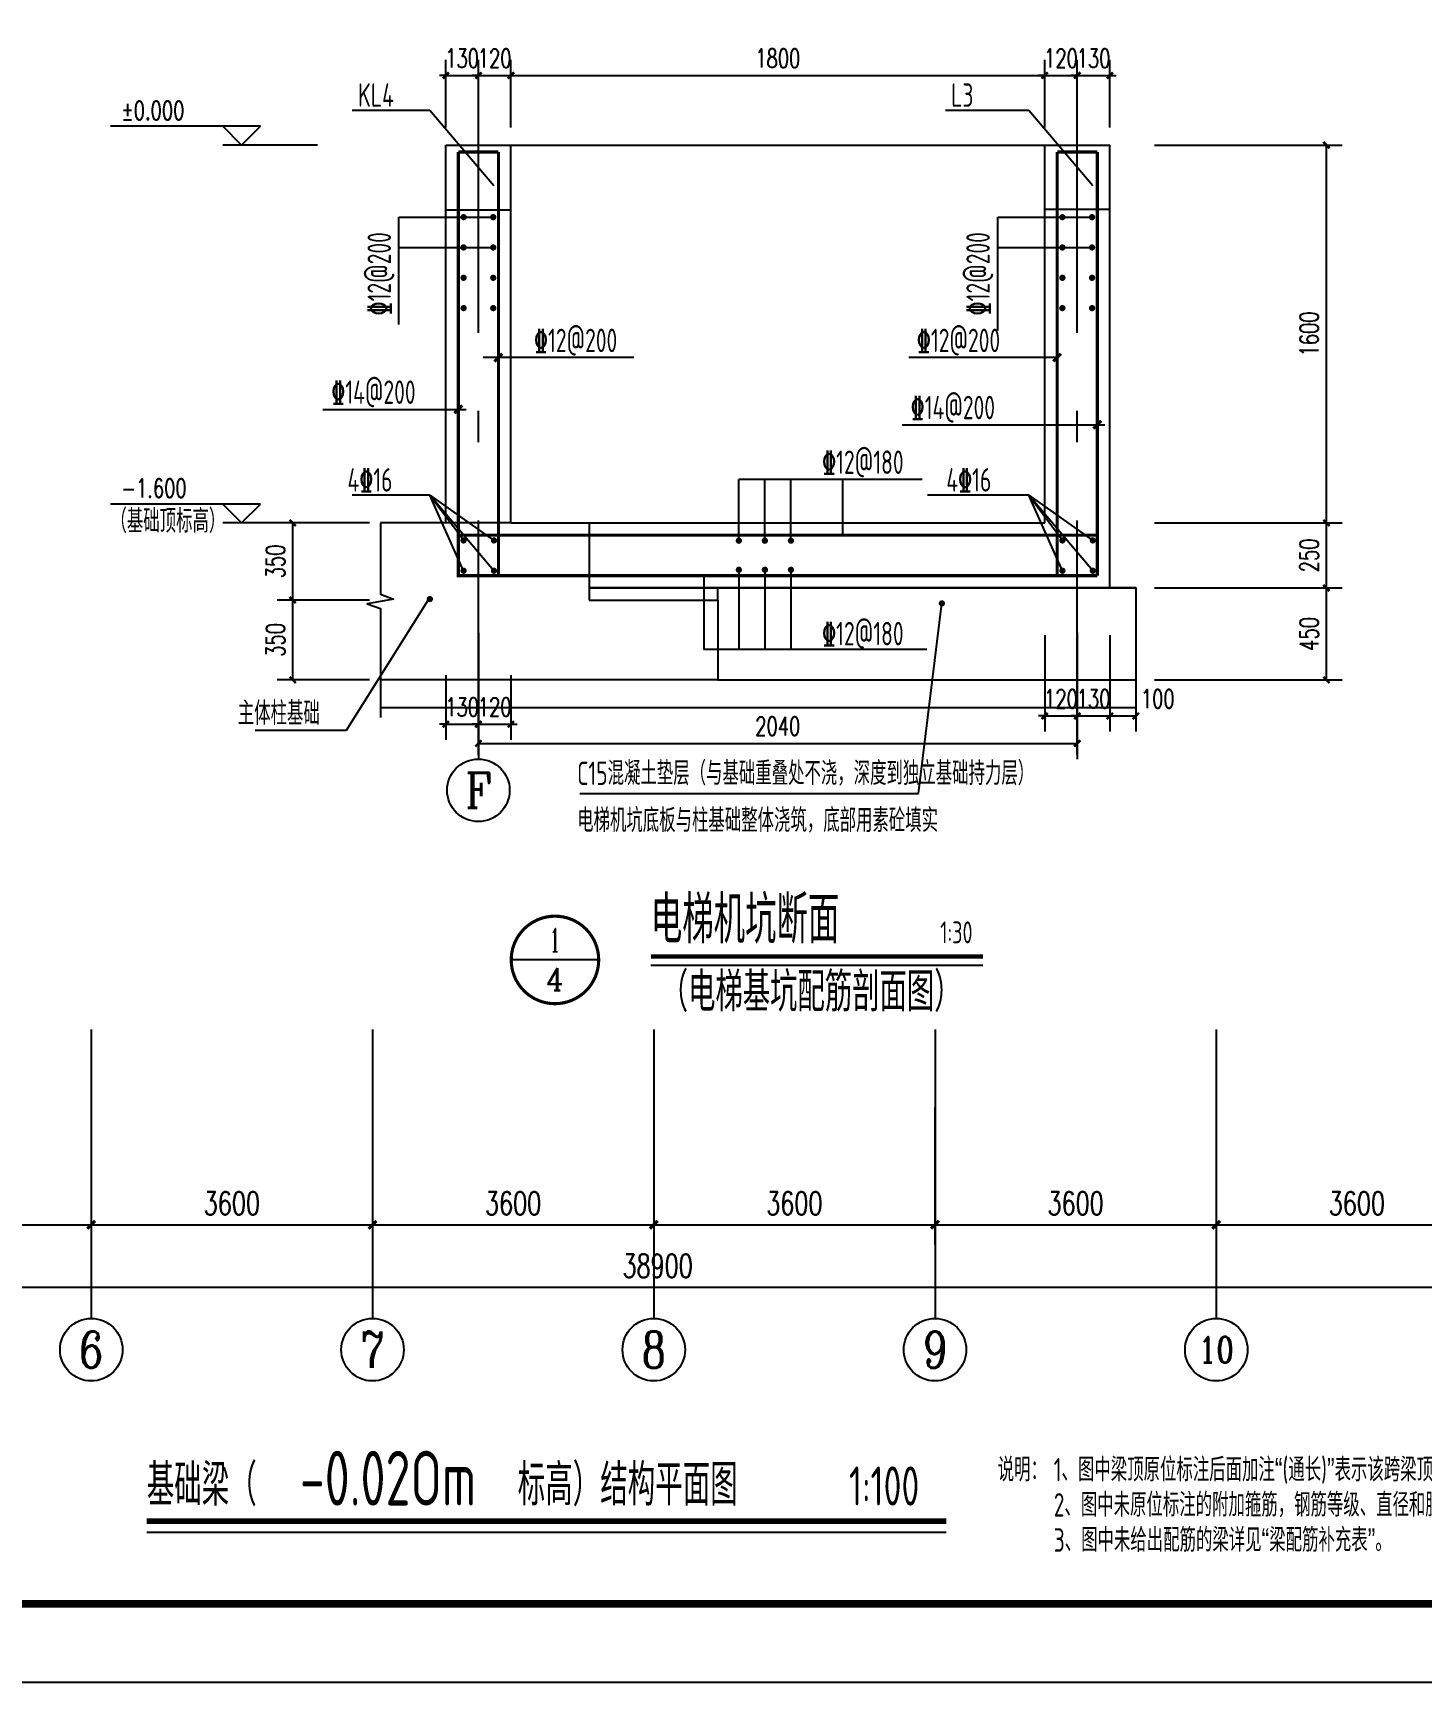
# Model space of a CAD drawing. Extents: x 1051052 to 1482120, y -981644 to -673261.
# Drawn here: x 1115151 to 1132918, y -981644 to -960545 of the extents above; entities that cross this region are included whole.
import ezdxf
from ezdxf.enums import TextEntityAlignment as Align

# ---------------------------------------------------------------- set-up
doc = ezdxf.new("R2010")
doc.units = 0
doc.header["$LTSCALE"] = 1000
doc.header["$MEASUREMENT"] = 0
doc.linetypes.add('2', pattern=[5.4, 3, -1, 0.4, -1])
doc.linetypes.add('DOTE', pattern=[2.42, 2, -0.2, 0.02, -0.2])
for name, color, linetype, lineweight in [('1525', 1, 'Continuous', 35), ('DIM', 3, 'Continuous', 25), ('TITLE', 7, 'Continuous', 25)]:
    doc.layers.add(name, color=color, linetype=linetype, lineweight=lineweight)
for name, color, linetype in [('AXIS', 3, 'Continuous'), ('AXIS_TEXT', 7, 'Continuous'), ('DIM_ELEV', 3, 'Continuous'), ('DIM_IDEN', 3, 'Continuous'), ('DIM_SYMB', 3, 'Continuous'), ('DOTE', 1, 'DOTE'), ('PUB_DIM', 3, 'Continuous'), ('PUB_TEXT', 7, 'Continuous'), ('TK', 142, 'Continuous'), ('填充', 8, 'Continuous'), ('尺寸标注', 253, 'Continuous'), ('轴线', 253, '2')]:
    doc.layers.add(name, color=color, linetype=linetype)
doc.styles.add('_TCH_AXIS', font='COMPLEX', dxfattribs={"bigfont": 'GBCBIG'})
doc.styles.add('_TCH_DIM', font='SIMPLEX', dxfattribs={"bigfont": 'GBCBIG'})
doc.styles.add('_TCH_DIM_T3', font='SIMPLEX', dxfattribs={"width": 0.705882, "bigfont": 'GBCBIG'})
doc.styles.add('_TCH_LABEL', font='COMPLEX', dxfattribs={"bigfont": 'GBCBIG'})
doc.styles.add('COMPLEX', font='COMPLEX')
doc.styles.add('FromPkpm', font='Pkpmeng', dxfattribs={"width": 0.7, "bigfont": 'hztxt'})
doc.styles.get("Standard").update_dxf_attribs({"font": 'tssdeng.shx', "width": 0.7, "bigfont": '0hztxt.shx'})
doc.styles.add('TSSD_Dimension', font='Tssdeng.shx', dxfattribs={"width": 0.7, "bigfont": 'Hztxt.shx'})
doc.dimstyles.new('_TCH_ARCH&&100', dxfattribs={"dimtxt": 297.5, "dimasz": 100, "dimexe": 250, "dimexo": 300, "dimgap": 126.25, "dimtad": 1, "dimdec": 0, "dimzin": 0, "dimdsep": 46, "dimtxsty": '_TCH_DIM_T3', "dimblk": 'ARCHTICK', "dimcen": 0.09, "dimclrt": 7, "dimazin": 2, "dimtfac": 1, "dimtdec": 0, "dimtix": 1, "dimtmove": 2, "dimatfit": 3, "dimfxl": 0, "dimtolj": 1, "dimtzin": 0, "dimarcsym": 0})
doc.dimstyles.new('TCH-30&&80', dxfattribs={"dimtxt": 238, "dimasz": 80, "dimexe": 200, "dimexo": 240, "dimgap": 101, "dimtad": 1, "dimdec": 0, "dimlfac": 0.3, "dimzin": 0, "dimdsep": 46, "dimtxsty": '_TCH_DIM_T3', "dimblk": 'ARCHTICK', "dimcen": 0.09, "dimclrt": 7, "dimazin": 2, "dimtfac": 1, "dimtdec": 0, "dimtix": 1, "dimtmove": 2, "dimatfit": 3, "dimfxl": 0, "dimtolj": 1, "dimtzin": 0, "dimarcsym": 0})

# ---------------------------------------------------------------- blocks, each defined once
blk = doc.blocks.new('_ArchTick')
at = {"color": 0, "linetype": 'ByBlock', "const_width": 0.4}
blk.add_lwpolyline([(-0.5, -0.5), (0.5, 0.5)], dxfattribs=at)
blk = doc.blocks.new('*D152')
at = {"layer": 'AXIS', "color": 0, "lineweight": -2, "transparency": 16777216}
for p, q in [((1115897, -974294), (1115897, -976044)), ((1119497, -974294), (1119497, -976044)), ((1115897, -975794), (1119497, -975794))]:
    blk.add_line(p, q, dxfattribs=at)
at = {"layer": 'Defpoints', "color": 0, "transparency": 16777216}
for p in [(1115897, -973294), (1119497, -973294), (1119497, -975794)]:
    blk.add_point(p, dxfattribs=at)
at = {"layer": 'AXIS', "color": 0, "lineweight": -2, "transparency": 16777216, "xscale": 100, "yscale": 100, "zscale": 100, "rotation": 180}
blk.add_blockref('_ArchTick', (1115897, -975794), dxfattribs=at)
at = {"layer": 'AXIS', "color": 0, "lineweight": -2, "transparency": 16777216, "xscale": 100, "yscale": 100, "zscale": 100}
blk.add_blockref('_ArchTick', (1119497, -975794), dxfattribs=at)
at = {"layer": 'AXIS', "color": 7, "transparency": 16777216, "insert": (1117697, -975519), "char_height": 297.5, "attachment_point": 5, "style": '_TCH_DIM_T3'}
blk.add_mtext('\\A1;3600', dxfattribs=at)
blk = doc.blocks.new('*D153')
at = {"layer": 'AXIS', "color": 0, "lineweight": -2, "transparency": 16777216}
for p, q in [((1119497, -974294), (1119497, -976044)), ((1123097, -974294), (1123097, -976044)), ((1119497, -975794), (1123097, -975794))]:
    blk.add_line(p, q, dxfattribs=at)
at = {"layer": 'Defpoints', "color": 0, "transparency": 16777216}
for p in [(1119497, -973294), (1123097, -973294), (1123097, -975794)]:
    blk.add_point(p, dxfattribs=at)
at = {"layer": 'AXIS', "color": 0, "lineweight": -2, "transparency": 16777216, "xscale": 100, "yscale": 100, "zscale": 100, "rotation": 180}
blk.add_blockref('_ArchTick', (1119497, -975794), dxfattribs=at)
at = {"layer": 'AXIS', "color": 0, "lineweight": -2, "transparency": 16777216, "xscale": 100, "yscale": 100, "zscale": 100}
blk.add_blockref('_ArchTick', (1123097, -975794), dxfattribs=at)
at = {"layer": 'AXIS', "color": 7, "transparency": 16777216, "insert": (1121297, -975519), "char_height": 297.5, "attachment_point": 5, "style": '_TCH_DIM_T3'}
blk.add_mtext('\\A1;3600', dxfattribs=at)
blk = doc.blocks.new('*D154')
at = {"layer": 'AXIS', "color": 0, "lineweight": -2, "transparency": 16777216}
for p, q in [((1123097, -974294), (1123097, -976044)), ((1126697, -974294), (1126697, -976044)), ((1123097, -975794), (1126697, -975794))]:
    blk.add_line(p, q, dxfattribs=at)
at = {"layer": 'Defpoints', "color": 0, "transparency": 16777216}
for p in [(1123097, -973294), (1126697, -973294), (1126697, -975794)]:
    blk.add_point(p, dxfattribs=at)
at = {"layer": 'AXIS', "color": 0, "lineweight": -2, "transparency": 16777216, "xscale": 100, "yscale": 100, "zscale": 100, "rotation": 180}
blk.add_blockref('_ArchTick', (1123097, -975794), dxfattribs=at)
at = {"layer": 'AXIS', "color": 0, "lineweight": -2, "transparency": 16777216, "xscale": 100, "yscale": 100, "zscale": 100}
blk.add_blockref('_ArchTick', (1126697, -975794), dxfattribs=at)
at = {"layer": 'AXIS', "color": 7, "transparency": 16777216, "insert": (1124897, -975519), "char_height": 297.5, "attachment_point": 5, "style": '_TCH_DIM_T3'}
blk.add_mtext('\\A1;3600', dxfattribs=at)
blk = doc.blocks.new('*D155')
at = {"layer": 'AXIS', "color": 0, "lineweight": -2, "transparency": 16777216}
for p, q in [((1126697, -974294), (1126697, -976044)), ((1130297, -974294), (1130297, -976044)), ((1126697, -975794), (1130297, -975794))]:
    blk.add_line(p, q, dxfattribs=at)
at = {"layer": 'Defpoints', "color": 0, "transparency": 16777216}
for p in [(1126697, -973294), (1130297, -973294), (1130297, -975794)]:
    blk.add_point(p, dxfattribs=at)
at = {"layer": 'AXIS', "color": 0, "lineweight": -2, "transparency": 16777216, "xscale": 100, "yscale": 100, "zscale": 100, "rotation": 180}
blk.add_blockref('_ArchTick', (1126697, -975794), dxfattribs=at)
at = {"layer": 'AXIS', "color": 0, "lineweight": -2, "transparency": 16777216, "xscale": 100, "yscale": 100, "zscale": 100}
blk.add_blockref('_ArchTick', (1130297, -975794), dxfattribs=at)
at = {"layer": 'AXIS', "color": 7, "transparency": 16777216, "insert": (1128497, -975519), "char_height": 297.5, "attachment_point": 5, "style": '_TCH_DIM_T3'}
blk.add_mtext('\\A1;3600', dxfattribs=at)
blk = doc.blocks.new('*D156')
at = {"layer": 'AXIS', "color": 0, "lineweight": -2, "transparency": 16777216}
for p, q in [((1130297, -974294), (1130297, -976044)), ((1133897, -974294), (1133897, -976044)), ((1130297, -975794), (1133897, -975794))]:
    blk.add_line(p, q, dxfattribs=at)
at = {"layer": 'Defpoints', "color": 0, "transparency": 16777216}
for p in [(1130297, -973294), (1133897, -973294), (1133897, -975794)]:
    blk.add_point(p, dxfattribs=at)
at = {"layer": 'AXIS', "color": 0, "lineweight": -2, "transparency": 16777216, "xscale": 100, "yscale": 100, "zscale": 100, "rotation": 180}
blk.add_blockref('_ArchTick', (1130297, -975794), dxfattribs=at)
at = {"layer": 'AXIS', "color": 0, "lineweight": -2, "transparency": 16777216, "xscale": 100, "yscale": 100, "zscale": 100}
blk.add_blockref('_ArchTick', (1133897, -975794), dxfattribs=at)
at = {"layer": 'AXIS', "color": 7, "transparency": 16777216, "insert": (1132097, -975519), "char_height": 297.5, "attachment_point": 5, "style": '_TCH_DIM_T3'}
blk.add_mtext('\\A1;3600', dxfattribs=at)
blk = doc.blocks.new('*D158')
at = {"layer": 'AXIS', "color": 0, "lineweight": -2, "transparency": 16777216}
for p, q in [((1103697, -975094), (1103697, -976844)), ((1142597, -975094), (1142597, -976844)), ((1103697, -976594), (1142597, -976594))]:
    blk.add_line(p, q, dxfattribs=at)
at = {"layer": 'Defpoints', "color": 0, "transparency": 16777216}
for p in [(1103697, -973294), (1142597, -973294), (1142597, -976594)]:
    blk.add_point(p, dxfattribs=at)
at = {"layer": 'AXIS', "color": 0, "lineweight": -2, "transparency": 16777216, "xscale": 100, "yscale": 100, "zscale": 100, "rotation": 180}
blk.add_blockref('_ArchTick', (1103697, -976594), dxfattribs=at)
at = {"layer": 'AXIS', "color": 0, "lineweight": -2, "transparency": 16777216, "xscale": 100, "yscale": 100, "zscale": 100}
blk.add_blockref('_ArchTick', (1142597, -976594), dxfattribs=at)
at = {"layer": 'AXIS', "color": 7, "transparency": 16777216, "insert": (1123147, -976319), "char_height": 297.5, "attachment_point": 5, "style": '_TCH_DIM_T3'}
blk.add_mtext('\\A1;38900', dxfattribs=at)
blk = doc.blocks.new('_AXISO')
blk.add_circle((0, 0), 0.5)
at = {"layer": 'AXIS_TEXT', "style": 'COMPLEX', "width": 1.041667}
blk.add_attdef('A', text='', height=0.56, dxfattribs=at).set_placement((-0.25, -0.28), (0.25, -0.28), align=Align.FIT)
blk = doc.blocks.new('*D162')
at = {"layer": 'AXIS', "color": 0, "lineweight": -2, "transparency": 16777216}
for p, q in [((1112897, -974294), (1112897, -976044)), ((1115897, -974294), (1115897, -976044)), ((1112897, -975794), (1115897, -975794))]:
    blk.add_line(p, q, dxfattribs=at)
at = {"layer": 'Defpoints', "color": 0, "transparency": 16777216}
for p in [(1112897, -973294), (1115897, -973294), (1115897, -975794)]:
    blk.add_point(p, dxfattribs=at)
at = {"layer": 'AXIS', "color": 0, "lineweight": -2, "transparency": 16777216, "xscale": 100, "yscale": 100, "zscale": 100, "rotation": 180}
blk.add_blockref('_ArchTick', (1112897, -975794), dxfattribs=at)
at = {"layer": 'AXIS', "color": 0, "lineweight": -2, "transparency": 16777216, "xscale": 100, "yscale": 100, "zscale": 100}
blk.add_blockref('_ArchTick', (1115897, -975794), dxfattribs=at)
at = {"layer": 'AXIS', "color": 7, "transparency": 16777216, "insert": (1114397, -975519), "char_height": 297.5, "attachment_point": 5, "style": '_TCH_DIM_T3'}
blk.add_mtext('\\A1;3000', dxfattribs=at)
blk = doc.blocks.new('A2K')
at = {"layer": 'TK'}
blk.add_lwpolyline([(0, 0), (59400, 0), (59400, 42000), (0, 42000)], close=True, dxfattribs=at)
at = {"layer": 'TK', "const_width": 100}
blk.add_lwpolyline([(2500, 1000), (58400, 1000), (58400, 41000), (2500, 41000)], close=True, dxfattribs=at)
blk = doc.blocks.new('*D980')
at = {"layer": 'Defpoints', "color": 0, "transparency": 16777216}
for p in [(1118476, -966813), (1119698, -966813), (1119698, -967800)]:
    blk.add_point(p, dxfattribs=at)
at = {"layer": 'PUB_DIM', "color": 0, "lineweight": -2, "transparency": 16777216}
for p, q in [((1119458, -966813), (1118276, -966813)), ((1118476, -967800), (1118476, -966813)), ((1119458, -967800), (1118276, -967800))]:
    blk.add_line(p, q, dxfattribs=at)
at = {"layer": 'PUB_DIM', "color": 0, "lineweight": -2, "transparency": 16777216, "xscale": 80, "yscale": 80, "zscale": 80}
for p, rotation in [((1118476, -966813), 90), ((1118476, -967800), 270)]:
    blk.add_blockref('_ArchTick', p, dxfattribs=dict(at, rotation=rotation))
at = {"layer": 'PUB_DIM', "color": 7, "transparency": 16777216, "insert": (1118256, -967306), "char_height": 238, "attachment_point": 5, "rotation": 90, "style": '_TCH_DIM_T3'}
blk.add_mtext('\\A1;350', dxfattribs=at)
blk = doc.blocks.new('*D981')
at = {"layer": 'Defpoints', "color": 0, "transparency": 16777216}
for p in [(1118476, -967800), (1119698, -967800), (1119698, -968822)]:
    blk.add_point(p, dxfattribs=at)
at = {"layer": 'PUB_DIM', "color": 0, "lineweight": -2, "transparency": 16777216}
for p, q in [((1119458, -967800), (1118276, -967800)), ((1118476, -968822), (1118476, -967800)), ((1119458, -968822), (1118276, -968822))]:
    blk.add_line(p, q, dxfattribs=at)
at = {"layer": 'PUB_DIM', "color": 0, "lineweight": -2, "transparency": 16777216, "xscale": 80, "yscale": 80, "zscale": 80}
for p, rotation in [((1118476, -967800), 90), ((1118476, -968822), 270)]:
    blk.add_blockref('_ArchTick', p, dxfattribs=dict(at, rotation=rotation))
at = {"layer": 'PUB_DIM', "color": 7, "transparency": 16777216, "insert": (1118256, -968311), "char_height": 238, "attachment_point": 5, "rotation": 90, "style": '_TCH_DIM_T3'}
blk.add_mtext('\\A1;350', dxfattribs=at)
blk = doc.blocks.new('*D982')
at = {"layer": 'Defpoints', "color": 0, "transparency": 16777216}
for p in [(1129268, -967646), (1131707, -967646), (1129268, -968822)]:
    blk.add_point(p, dxfattribs=at)
at = {"layer": 'PUB_DIM', "color": 0, "lineweight": -2, "transparency": 16777216}
for p, q in [((1129508, -967646), (1131907, -967646)), ((1131707, -968822), (1131707, -967646)), ((1129508, -968822), (1131907, -968822))]:
    blk.add_line(p, q, dxfattribs=at)
at = {"layer": 'PUB_DIM', "color": 0, "lineweight": -2, "transparency": 16777216, "xscale": 80, "yscale": 80, "zscale": 80}
for p, rotation in [((1131707, -967646), 90), ((1131707, -968822), 270)]:
    blk.add_blockref('_ArchTick', p, dxfattribs=dict(at, rotation=rotation))
at = {"layer": 'PUB_DIM', "color": 7, "transparency": 16777216, "insert": (1131487, -968234), "char_height": 238, "attachment_point": 5, "rotation": 90, "style": '_TCH_DIM_T3'}
blk.add_mtext('\\A1;450', dxfattribs=at)
blk = doc.blocks.new('*D983')
at = {"layer": 'Defpoints', "color": 0, "transparency": 16777216}
for p in [(1129268, -966813), (1131707, -966813), (1129268, -967646)]:
    blk.add_point(p, dxfattribs=at)
at = {"layer": 'PUB_DIM', "color": 0, "lineweight": -2, "transparency": 16777216}
for p, q in [((1129508, -966813), (1131907, -966813)), ((1131707, -967646), (1131707, -966813)), ((1129508, -967646), (1131907, -967646))]:
    blk.add_line(p, q, dxfattribs=at)
at = {"layer": 'PUB_DIM', "color": 0, "lineweight": -2, "transparency": 16777216, "xscale": 80, "yscale": 80, "zscale": 80}
for p, rotation in [((1131707, -966813), 90), ((1131707, -967646), 270)]:
    blk.add_blockref('_ArchTick', p, dxfattribs=dict(at, rotation=rotation))
at = {"layer": 'PUB_DIM', "color": 7, "transparency": 16777216, "insert": (1131487, -967229), "char_height": 238, "attachment_point": 5, "rotation": 90, "style": '_TCH_DIM_T3'}
blk.add_mtext('\\A1;250', dxfattribs=at)
blk = doc.blocks.new('*D984')
at = {"layer": 'Defpoints', "color": 0, "transparency": 16777216}
for p in [(1129268, -961979), (1131707, -961979), (1129268, -966813)]:
    blk.add_point(p, dxfattribs=at)
at = {"layer": 'PUB_DIM', "color": 0, "lineweight": -2, "transparency": 16777216}
for p, q in [((1129508, -961979), (1131907, -961979)), ((1131707, -966813), (1131707, -961979)), ((1129508, -966813), (1131907, -966813))]:
    blk.add_line(p, q, dxfattribs=at)
at = {"layer": 'PUB_DIM', "color": 0, "lineweight": -2, "transparency": 16777216, "xscale": 80, "yscale": 80, "zscale": 80}
for p, rotation in [((1131707, -961979), 90), ((1131707, -966813), 270)]:
    blk.add_blockref('_ArchTick', p, dxfattribs=dict(at, rotation=rotation))
at = {"layer": 'PUB_DIM', "color": 7, "transparency": 16777216, "insert": (1131487, -964396), "char_height": 238, "attachment_point": 5, "rotation": 90, "style": '_TCH_DIM_T3'}
blk.add_mtext('\\A1;1600', dxfattribs=at)
blk = doc.blocks.new('*D986')
at = {"layer": 'Defpoints', "color": 0, "transparency": 16777216}
for p in [(1120436, -968521), (1120853, -968521), (1120853, -969389)]:
    blk.add_point(p, dxfattribs=at)
at = {"layer": 'PUB_DIM', "color": 0, "lineweight": -2, "transparency": 16777216}
for p, q in [((1120436, -968761), (1120436, -969589)), ((1120853, -968761), (1120853, -969589)), ((1120436, -969389), (1120356, -969389)), ((1120436, -969389), (1120853, -969389)), ((1120853, -969389), (1120933, -969389))]:
    blk.add_line(p, q, dxfattribs=at)
at = {"layer": 'PUB_DIM', "color": 0, "lineweight": -2, "transparency": 16777216, "xscale": 80, "yscale": 80, "zscale": 80}
blk.add_blockref('_ArchTick', (1120436, -969389), dxfattribs=at)
at = {"layer": 'PUB_DIM', "color": 0, "lineweight": -2, "transparency": 16777216, "xscale": 80, "yscale": 80, "zscale": 80, "rotation": 180}
blk.add_blockref('_ArchTick', (1120853, -969389), dxfattribs=at)
at = {"layer": 'PUB_DIM', "color": 7, "transparency": 16777216, "insert": (1120644, -969169), "char_height": 238, "attachment_point": 5, "style": '_TCH_DIM_T3'}
blk.add_mtext('\\A1;130', dxfattribs=at)
blk = doc.blocks.new('*D987')
at = {"layer": 'Defpoints', "color": 0, "transparency": 16777216}
for p in [(1120853, -968521), (1121269, -968521), (1121269, -969389)]:
    blk.add_point(p, dxfattribs=at)
at = {"layer": 'PUB_DIM', "color": 0, "lineweight": -2, "transparency": 16777216}
for p, q in [((1120853, -968761), (1120853, -969589)), ((1121269, -968761), (1121269, -969589)), ((1120853, -969389), (1120773, -969389)), ((1120853, -969389), (1121269, -969389)), ((1121269, -969389), (1121349, -969389))]:
    blk.add_line(p, q, dxfattribs=at)
at = {"layer": 'PUB_DIM', "color": 0, "lineweight": -2, "transparency": 16777216, "xscale": 80, "yscale": 80, "zscale": 80}
blk.add_blockref('_ArchTick', (1120853, -969389), dxfattribs=at)
at = {"layer": 'PUB_DIM', "color": 0, "lineweight": -2, "transparency": 16777216, "xscale": 80, "yscale": 80, "zscale": 80, "rotation": 180}
blk.add_blockref('_ArchTick', (1121269, -969389), dxfattribs=at)
at = {"layer": 'PUB_DIM', "color": 7, "transparency": 16777216, "insert": (1121061, -969169), "char_height": 238, "attachment_point": 5, "style": '_TCH_DIM_T3'}
blk.add_mtext('\\A1;120', dxfattribs=at)
blk = doc.blocks.new('*D988')
at = {"layer": 'Defpoints', "color": 0, "transparency": 16777216}
for p in [(1120853, -961089), (1120436, -961993), (1120853, -961993)]:
    blk.add_point(p, dxfattribs=at)
at = {"layer": 'PUB_DIM', "color": 0, "lineweight": -2, "transparency": 16777216}
for p, q in [((1120436, -961753), (1120436, -960889)), ((1120853, -961753), (1120853, -960889)), ((1120436, -961089), (1120356, -961089)), ((1120436, -961089), (1120853, -961089)), ((1120853, -961089), (1120933, -961089))]:
    blk.add_line(p, q, dxfattribs=at)
at = {"layer": 'PUB_DIM', "color": 0, "lineweight": -2, "transparency": 16777216, "xscale": 80, "yscale": 80, "zscale": 80}
blk.add_blockref('_ArchTick', (1120436, -961089), dxfattribs=at)
at = {"layer": 'PUB_DIM', "color": 0, "lineweight": -2, "transparency": 16777216, "xscale": 80, "yscale": 80, "zscale": 80, "rotation": 180}
blk.add_blockref('_ArchTick', (1120853, -961089), dxfattribs=at)
at = {"layer": 'PUB_DIM', "color": 7, "transparency": 16777216, "insert": (1120644, -960869), "char_height": 238, "attachment_point": 5, "style": '_TCH_DIM_T3'}
blk.add_mtext('\\A1;130', dxfattribs=at)
blk = doc.blocks.new('*D989')
at = {"layer": 'Defpoints', "color": 0, "transparency": 16777216}
for p in [(1121269, -961089), (1120853, -961993), (1121269, -961993)]:
    blk.add_point(p, dxfattribs=at)
at = {"layer": 'PUB_DIM', "color": 0, "lineweight": -2, "transparency": 16777216}
for p, q in [((1120853, -961753), (1120853, -960889)), ((1121269, -961753), (1121269, -960889)), ((1120853, -961089), (1120773, -961089)), ((1120853, -961089), (1121269, -961089)), ((1121269, -961089), (1121349, -961089))]:
    blk.add_line(p, q, dxfattribs=at)
at = {"layer": 'PUB_DIM', "color": 0, "lineweight": -2, "transparency": 16777216, "xscale": 80, "yscale": 80, "zscale": 80}
blk.add_blockref('_ArchTick', (1120853, -961089), dxfattribs=at)
at = {"layer": 'PUB_DIM', "color": 0, "lineweight": -2, "transparency": 16777216, "xscale": 80, "yscale": 80, "zscale": 80, "rotation": 180}
blk.add_blockref('_ArchTick', (1121269, -961089), dxfattribs=at)
at = {"layer": 'PUB_DIM', "color": 7, "transparency": 16777216, "insert": (1121061, -960869), "char_height": 238, "attachment_point": 5, "style": '_TCH_DIM_T3'}
blk.add_mtext('\\A1;120', dxfattribs=at)
blk = doc.blocks.new('*D990')
at = {"layer": 'Defpoints', "color": 0, "transparency": 16777216}
for p in [(1128101, -961089), (1121269, -961993), (1128101, -961993)]:
    blk.add_point(p, dxfattribs=at)
at = {"layer": 'PUB_DIM', "color": 0, "lineweight": -2, "transparency": 16777216}
for p, q in [((1121269, -961753), (1121269, -960889)), ((1128101, -961753), (1128101, -960889)), ((1121269, -961089), (1128101, -961089))]:
    blk.add_line(p, q, dxfattribs=at)
at = {"layer": 'PUB_DIM', "color": 0, "lineweight": -2, "transparency": 16777216, "xscale": 80, "yscale": 80, "zscale": 80, "rotation": 180}
blk.add_blockref('_ArchTick', (1121269, -961089), dxfattribs=at)
at = {"layer": 'PUB_DIM', "color": 0, "lineweight": -2, "transparency": 16777216, "xscale": 80, "yscale": 80, "zscale": 80}
blk.add_blockref('_ArchTick', (1128101, -961089), dxfattribs=at)
at = {"layer": 'PUB_DIM', "color": 7, "transparency": 16777216, "insert": (1124685, -960869), "char_height": 238, "attachment_point": 5, "style": '_TCH_DIM_T3'}
blk.add_mtext('\\A1;1800', dxfattribs=at)
blk = doc.blocks.new('*D991')
at = {"layer": 'Defpoints', "color": 0, "transparency": 16777216}
for p in [(1128518, -961089), (1128101, -961993), (1128518, -961993)]:
    blk.add_point(p, dxfattribs=at)
at = {"layer": 'PUB_DIM', "color": 0, "lineweight": -2, "transparency": 16777216}
for p, q in [((1128101, -961753), (1128101, -960889)), ((1128518, -961753), (1128518, -960889)), ((1128101, -961089), (1128021, -961089)), ((1128101, -961089), (1128518, -961089)), ((1128518, -961089), (1128598, -961089))]:
    blk.add_line(p, q, dxfattribs=at)
at = {"layer": 'PUB_DIM', "color": 0, "lineweight": -2, "transparency": 16777216, "xscale": 80, "yscale": 80, "zscale": 80}
blk.add_blockref('_ArchTick', (1128101, -961089), dxfattribs=at)
at = {"layer": 'PUB_DIM', "color": 0, "lineweight": -2, "transparency": 16777216, "xscale": 80, "yscale": 80, "zscale": 80, "rotation": 180}
blk.add_blockref('_ArchTick', (1128518, -961089), dxfattribs=at)
at = {"layer": 'PUB_DIM', "color": 7, "transparency": 16777216, "insert": (1128310, -960869), "char_height": 238, "attachment_point": 5, "style": '_TCH_DIM_T3'}
blk.add_mtext('\\A1;120', dxfattribs=at)
blk = doc.blocks.new('*D992')
at = {"layer": 'Defpoints', "color": 0, "transparency": 16777216}
for p in [(1128935, -961089), (1128518, -961993), (1128935, -961993)]:
    blk.add_point(p, dxfattribs=at)
at = {"layer": 'PUB_DIM', "color": 0, "lineweight": -2, "transparency": 16777216}
for p, q in [((1128518, -961753), (1128518, -960889)), ((1128935, -961753), (1128935, -960889)), ((1128518, -961089), (1128438, -961089)), ((1128518, -961089), (1128935, -961089)), ((1128935, -961089), (1129015, -961089))]:
    blk.add_line(p, q, dxfattribs=at)
at = {"layer": 'PUB_DIM', "color": 0, "lineweight": -2, "transparency": 16777216, "xscale": 80, "yscale": 80, "zscale": 80}
blk.add_blockref('_ArchTick', (1128518, -961089), dxfattribs=at)
at = {"layer": 'PUB_DIM', "color": 0, "lineweight": -2, "transparency": 16777216, "xscale": 80, "yscale": 80, "zscale": 80, "rotation": 180}
blk.add_blockref('_ArchTick', (1128935, -961089), dxfattribs=at)
at = {"layer": 'PUB_DIM', "color": 7, "transparency": 16777216, "insert": (1128726, -960869), "char_height": 238, "attachment_point": 5, "style": '_TCH_DIM_T3'}
blk.add_mtext('\\A1;130', dxfattribs=at)
blk = doc.blocks.new('*D993')
at = {"layer": 'Defpoints', "color": 0, "transparency": 16777216}
for p in [(1128101, -968012), (1128518, -968012), (1128518, -969284)]:
    blk.add_point(p, dxfattribs=at)
at = {"layer": 'PUB_DIM', "color": 0, "lineweight": -2, "transparency": 16777216}
for p, q in [((1128101, -968252), (1128101, -969484)), ((1128518, -968252), (1128518, -969484)), ((1128101, -969284), (1128021, -969284)), ((1128101, -969284), (1128518, -969284)), ((1128518, -969284), (1128598, -969284))]:
    blk.add_line(p, q, dxfattribs=at)
at = {"layer": 'PUB_DIM', "color": 0, "lineweight": -2, "transparency": 16777216, "xscale": 80, "yscale": 80, "zscale": 80}
blk.add_blockref('_ArchTick', (1128101, -969284), dxfattribs=at)
at = {"layer": 'PUB_DIM', "color": 0, "lineweight": -2, "transparency": 16777216, "xscale": 80, "yscale": 80, "zscale": 80, "rotation": 180}
blk.add_blockref('_ArchTick', (1128518, -969284), dxfattribs=at)
at = {"layer": 'PUB_DIM', "color": 7, "transparency": 16777216, "insert": (1128310, -969064), "char_height": 238, "attachment_point": 5, "style": '_TCH_DIM_T3'}
blk.add_mtext('\\A1;120', dxfattribs=at)
blk = doc.blocks.new('*D994')
at = {"layer": 'Defpoints', "color": 0, "transparency": 16777216}
for p in [(1128518, -968012), (1128935, -968012), (1128935, -969284)]:
    blk.add_point(p, dxfattribs=at)
at = {"layer": 'PUB_DIM', "color": 0, "lineweight": -2, "transparency": 16777216}
for p, q in [((1128518, -968252), (1128518, -969484)), ((1128935, -968252), (1128935, -969484)), ((1128518, -969284), (1128438, -969284)), ((1128518, -969284), (1128935, -969284)), ((1128935, -969284), (1129015, -969284))]:
    blk.add_line(p, q, dxfattribs=at)
at = {"layer": 'PUB_DIM', "color": 0, "lineweight": -2, "transparency": 16777216, "xscale": 80, "yscale": 80, "zscale": 80}
blk.add_blockref('_ArchTick', (1128518, -969284), dxfattribs=at)
at = {"layer": 'PUB_DIM', "color": 0, "lineweight": -2, "transparency": 16777216, "xscale": 80, "yscale": 80, "zscale": 80, "rotation": 180}
blk.add_blockref('_ArchTick', (1128935, -969284), dxfattribs=at)
at = {"layer": 'PUB_DIM', "color": 7, "transparency": 16777216, "insert": (1128726, -969064), "char_height": 238, "attachment_point": 5, "style": '_TCH_DIM_T3'}
blk.add_mtext('\\A1;130', dxfattribs=at)
blk = doc.blocks.new('*D995')
at = {"layer": 'Defpoints', "color": 0, "transparency": 16777216}
for p in [(1128935, -968012), (1129268, -968012), (1129268, -969284)]:
    blk.add_point(p, dxfattribs=at)
at = {"layer": 'PUB_DIM', "color": 0, "lineweight": -2, "transparency": 16777216}
for p, q in [((1128935, -968252), (1128935, -969484)), ((1129268, -968252), (1129268, -969484)), ((1128935, -969284), (1129268, -969284))]:
    blk.add_line(p, q, dxfattribs=at)
at = {"layer": 'PUB_DIM', "color": 0, "lineweight": -2, "transparency": 16777216, "xscale": 80, "yscale": 80, "zscale": 80, "rotation": 180}
blk.add_blockref('_ArchTick', (1128935, -969284), dxfattribs=at)
at = {"layer": 'PUB_DIM', "color": 0, "lineweight": -2, "transparency": 16777216, "xscale": 80, "yscale": 80, "zscale": 80}
blk.add_blockref('_ArchTick', (1129268, -969284), dxfattribs=at)
at = {"layer": 'PUB_DIM', "color": 7, "transparency": 16777216, "insert": (1129548, -969064), "char_height": 238, "attachment_point": 5, "style": '_TCH_DIM_T3'}
blk.add_mtext('\\A1;100', dxfattribs=at)
blk = doc.blocks.new('*D996')
at = {"layer": 'Defpoints', "color": 0, "transparency": 16777216}
for p in [(1120853, -967979), (1128518, -967979), (1128518, -969635)]:
    blk.add_point(p, dxfattribs=at)
at = {"layer": 'PUB_DIM', "color": 0, "lineweight": -2, "transparency": 16777216}
for p, q in [((1120853, -968219), (1120853, -969835)), ((1128518, -968219), (1128518, -969835)), ((1120853, -969635), (1128518, -969635))]:
    blk.add_line(p, q, dxfattribs=at)
at = {"layer": 'PUB_DIM', "color": 0, "lineweight": -2, "transparency": 16777216, "xscale": 80, "yscale": 80, "zscale": 80, "rotation": 180}
blk.add_blockref('_ArchTick', (1120853, -969635), dxfattribs=at)
at = {"layer": 'PUB_DIM', "color": 0, "lineweight": -2, "transparency": 16777216, "xscale": 80, "yscale": 80, "zscale": 80}
blk.add_blockref('_ArchTick', (1128518, -969635), dxfattribs=at)
at = {"layer": 'PUB_DIM', "color": 7, "transparency": 16777216, "insert": (1124685, -969415), "char_height": 238, "attachment_point": 5, "style": '_TCH_DIM_T3'}
blk.add_mtext('\\A1;2040', dxfattribs=at)

msp = doc.modelspace()

# ---------------------------------------------------------------- linework, layer by layer
for p, q in [((1120232.946, -961536.838), (1119237.627, -961536.838)), ((1121051.872, -962502.041), (1120232.946, -961536.838)), ((1127898.238, -961536.838), (1126833.611, -961536.838)), ((1128717.164, -962502.041), (1127898.238, -961536.838)), ((1119164.107, -969463.634), (1120230.157, -967767.884)), ((1126483.939, -970275.663), (1126784.934, -967843.838)), ((1117996.464, -969463.634), (1119164.107, -969463.634)), ((1122152.003, -970275.663), (1126483.939, -970275.663))]:
    msp.add_line(p, q)
at = {"layer": '1525', "const_width": 40}
for points in [[(1120596.194, -962067.269), (1120596.194, -967488.971), (1128774.371, -967488.971)], [(1120596.194, -962067.269), (1121109.078, -962067.269)], [(1121109.078, -962067.269), (1121109.078, -967488.971)], [(1128774.371, -967488.971), (1128261.487, -967488.971), (1128261.487, -962067.269)], [(1128261.487, -962067.269), (1128774.371, -962067.269)], [(1128774.371, -962067.269), (1128774.371, -967488.971)], [(1120596.194, -966970.694), (1128774.371, -966970.694)]]:
    msp.add_lwpolyline(points, dxfattribs=at)
for points in [[(1120682.85, -962901.697, 1), (1120642.849, -962901.697, 1), (1120682.85, -962901.697, 1)], [(1120682.85, -962901.697, 1), (1120642.849, -962901.697, 1), (1120682.85, -962901.697, 1)], [(1121022.423, -962901.697, -1), (1121062.424, -962901.697, -1), (1121022.423, -962901.697, -1)], [(1121022.423, -962901.697, -1), (1121062.424, -962901.697, -1), (1121022.423, -962901.697, -1)], [(1128348.143, -962901.697, 1), (1128308.142, -962901.697, 1), (1128348.143, -962901.697, 1)], [(1128348.143, -962901.697, 1), (1128308.142, -962901.697, 1), (1128348.143, -962901.697, 1)], [(1128687.715, -962901.697, -1), (1128727.716, -962901.697, -1), (1128687.715, -962901.697, -1)], [(1128687.715, -962901.697, -1), (1128727.716, -962901.697, -1), (1128687.715, -962901.697, -1)], [(1120682.85, -963289.639, 1), (1120642.849, -963289.639, 1), (1120682.85, -963289.639, 1)], [(1121022.423, -963289.639, -1), (1121062.424, -963289.639, -1), (1121022.423, -963289.639, -1)], [(1128348.143, -963289.639, 1), (1128308.142, -963289.639, 1), (1128348.143, -963289.639, 1)], [(1128687.715, -963289.639, -1), (1128727.716, -963289.639, -1), (1128687.715, -963289.639, -1)], [(1120682.85, -963677.581, 1), (1120642.849, -963677.581, 1), (1120682.85, -963677.581, 1)], [(1120682.85, -963677.581, 1), (1120642.849, -963677.581, 1), (1120682.85, -963677.581, 1)], [(1121022.423, -963677.581, -1), (1121062.424, -963677.581, -1), (1121022.423, -963677.581, -1)], [(1121022.423, -963677.581, -1), (1121062.424, -963677.581, -1), (1121022.423, -963677.581, -1)], [(1128348.143, -963677.581, 1), (1128308.142, -963677.581, 1), (1128348.143, -963677.581, 1)], [(1128348.143, -963677.581, 1), (1128308.142, -963677.581, 1), (1128348.143, -963677.581, 1)], [(1128687.715, -963677.581, -1), (1128727.716, -963677.581, -1), (1128687.715, -963677.581, -1)], [(1128687.715, -963677.581, -1), (1128727.716, -963677.581, -1), (1128687.715, -963677.581, -1)], [(1120682.85, -964065.523, 1), (1120642.849, -964065.523, 1), (1120682.85, -964065.523, 1)], [(1121022.423, -964065.523, -1), (1121062.424, -964065.523, -1), (1121022.423, -964065.523, -1)], [(1128348.143, -964065.523, 1), (1128308.142, -964065.523, 1), (1128348.143, -964065.523, 1)], [(1128687.715, -964065.523, -1), (1128727.716, -964065.523, -1), (1128687.715, -964065.523, -1)], [(1120682.85, -967037.555, 1), (1120642.849, -967037.555, 1), (1120682.85, -967037.555, 1)], [(1121071.872, -967037.555, 1), (1121031.871, -967037.555, 1), (1121071.872, -967037.555, 1)], [(1124206.418, -967041.372, 1), (1124166.416, -967041.372, 1), (1124206.418, -967041.372, 1)], [(1124539.767, -967041.372, 1), (1124499.766, -967041.372, 1), (1124539.767, -967041.372, 1)], [(1124873.123, -967041.372, 1), (1124833.122, -967041.372, 1), (1124873.123, -967041.372, 1)], [(1128348.143, -967037.555, 1), (1128308.142, -967037.555, 1), (1128348.143, -967037.555, 1)], [(1128737.165, -967037.555, 1), (1128697.164, -967037.555, 1), (1128737.165, -967037.555, 1)], [(1124206.418, -967413.462, -1), (1124166.416, -967413.462, -1), (1124206.418, -967413.462, -1)], [(1124539.767, -967413.462, -1), (1124499.766, -967413.462, -1), (1124539.767, -967413.462, -1)], [(1124873.123, -967413.462, -1), (1124833.122, -967413.462, -1), (1124873.123, -967413.462, -1)], [(1120682.85, -967425.498, 1), (1120642.849, -967425.498, 1), (1120682.85, -967425.498, 1)], [(1121071.872, -967425.498, 1), (1121031.871, -967425.498, 1), (1121071.872, -967425.498, 1)], [(1128348.143, -967425.498, 1), (1128308.142, -967425.498, 1), (1128348.143, -967425.498, 1)], [(1128737.165, -967425.498, 1), (1128697.164, -967425.498, 1), (1128737.165, -967425.498, 1)], [(1120251.394, -967787.843, 1), (1120211.399, -967787.843, 1), (1120251.394, -967787.843, 1)], [(1126804.932, -967843.838, 1), (1126764.937, -967843.838, 1), (1126804.932, -967843.838, 1)]]:
    msp.add_lwpolyline(points, format="xyb", dxfattribs=at)
at = {"layer": 'AXIS'}
for p, q in [((1120435.97, -962808.064), (1121269.303, -962808.064)), ((1128101.262, -962801.337), (1128934.596, -962801.337)), ((1123918.175, -967800.115), (1123918.175, -967646.058)), ((1129267.929, -967979.392), (1129267.929, -968821.889)), ((1120852.636, -969834.69), (1120852.636, -969834.69)), ((1115897.376, -973293.811), (1115897.376, -976992.472)), ((1119497.376, -973293.811), (1119497.376, -976992.472)), ((1123097.376, -973293.811), (1123097.376, -976992.472)), ((1126697.376, -973293.811), (1126697.376, -976992.472)), ((1130297.376, -973293.811), (1130297.376, -976992.472))]:
    msp.add_line(p, q, dxfattribs=at)
at = {"layer": 'DIM'}
for p, q in [((1121269.303, -966812.724), (1119598.768, -966812.724)), ((1122272.452, -966812.724), (1122272.452, -967800.115)), ((1122272.452, -967800.115), (1123918.175, -967800.115)), ((1123918.175, -967800.115), (1123918.175, -968821.889)), ((1123918.175, -968821.889), (1119598.768, -968821.889)), ((1119598.768, -969177.287), (1129267.929, -969177.287))]:
    msp.add_line(p, q, dxfattribs=at)
at = {"layer": 'DIM_ELEV'}
for p, q in [((1118061.445, -961739.391), (1116142.191, -961739.391)), ((1117821.445, -961979.391), (1117581.445, -961739.391)), ((1117821.445, -961979.391), (1118061.445, -961739.391)), ((1118794.065, -961979.391), (1117581.445, -961979.391)), ((1118061.445, -966572.724), (1116142.191, -966572.724)), ((1117821.445, -966812.724), (1117581.445, -966572.724)), ((1117821.445, -966812.724), (1118061.445, -966572.724)), ((1118794.065, -966812.724), (1117581.445, -966812.724))]:
    msp.add_line(p, q, dxfattribs=at)
at = {"layer": 'DIM_IDEN'}
msp.add_line((1122392.557, -972405.061), (1121272.557, -972405.061), dxfattribs=at)
at = {"layer": 'DIM_IDEN', "const_width": 40}
msp.add_lwpolyline([(1122392.557, -972405.061, 1), (1121272.557, -972405.061, 1)], format="xyb", close=True, dxfattribs=at)
at = {"layer": 'DIM_SYMB'}
for points in [[(1119598.768, -966812.724), (1119598.768, -967727.307), (1119766.768, -967788.454), (1119430.768, -967847.699), (1119598.768, -967907.307), (1119598.768, -969303.297)], [(1123060.263, -972473.004), (1127309.57, -972473.004)], [(1116607.501, -979726.602), (1126840.647, -979726.602)]]:
    msp.add_lwpolyline(points, dxfattribs=at)
for points, const_width in [([(1123060.263, -972361.004), (1127309.57, -972361.004)], 56), ([(1116607.501, -979586.602), (1126840.647, -979586.602)], 70)]:
    msp.add_lwpolyline(points, dxfattribs=dict(at, const_width=const_width))
at = {"layer": 'DOTE', "linetype": '2'}
for p, q in [((1128517.929, -969781.537), (1128517.929, -960214.267)), ((1120852.636, -969781.537), (1120852.636, -961423.678))]:
    msp.add_line(p, q, dxfattribs=at)
at = {"layer": 'PUB_TEXT'}
for p, q in [((1122843.549, -964698.782), (1120913.8, -964698.782)), ((1128261.487, -964698.782), (1126361.462, -964698.782)), ((1118861.724, -965360.723), (1120694.03, -965360.723)), ((1126278.462, -965557.262), (1128872.206, -965557.262)), ((1124186.416, -967041.372), (1124186.416, -966257.108)), ((1126531.606, -966257.108), (1124186.416, -966257.108)), ((1124519.766, -967041.372), (1124519.766, -966257.108)), ((1124853.122, -967041.372), (1124853.122, -966257.108)), ((1125516.462, -966970.694), (1125516.462, -966257.108)), ((1123736.462, -967488.971), (1123736.462, -968432.26)), ((1124186.416, -967413.462), (1124186.416, -968432.26)), ((1124519.766, -967413.462), (1124519.766, -968432.26)), ((1124853.122, -967413.462), (1124853.122, -968432.26)), ((1126591.971, -968432.26), (1123736.462, -968432.26))]:
    msp.add_line(p, q, dxfattribs=at)
at = {"layer": '尺寸标注'}
for p, q in [((1120435.97, -966812.724), (1120435.97, -961979.391)), ((1120435.97, -961979.391), (1128934.596, -961979.391)), ((1121269.303, -966812.724), (1121269.303, -961979.391)), ((1128101.262, -966812.724), (1128101.262, -961979.391)), ((1128101.262, -961979.391), (1128934.596, -961979.391)), ((1128934.596, -967646.058), (1128934.596, -961979.391)), ((1119835.639, -962901.697), (1121022.423, -962901.697)), ((1119835.639, -964274.93), (1119835.639, -962901.697)), ((1127500.979, -962901.697), (1128687.762, -962901.697)), ((1127500.979, -964353.259), (1127500.979, -962901.697)), ((1119835.639, -963289.639), (1121022.423, -963289.639)), ((1127500.979, -963289.639), (1128687.762, -963289.639)), ((1120232.946, -966460.295), (1119237.627, -966460.295)), ((1120662.85, -967425.498), (1120232.946, -966460.295)), ((1120232.946, -966460.295), (1120677.012, -967051.678)), ((1121051.872, -967425.498), (1120232.946, -966460.295)), ((1120232.946, -966460.295), (1121051.872, -967037.555)), ((1127898.238, -966460.295), (1126600.721, -966460.295)), ((1128328.142, -967425.498), (1127898.238, -966460.295)), ((1127898.238, -966460.295), (1128342.304, -967051.678)), ((1128717.164, -967425.498), (1127898.238, -966460.295)), ((1127898.238, -966460.295), (1128717.164, -967037.555)), ((1121269.303, -966812.724), (1128101.262, -966812.724)), ((1123918.175, -968821.889), (1127655.118, -968821.889)), ((1127655.118, -968821.889), (1129267.929, -968821.889))]:
    msp.add_line(p, q, dxfattribs=at)
for points in [[(1129267.929, -967646.058), (1122272.452, -967646.058)], [(1122272.452, -967646.058), (1129267.929, -967646.058), (1129267.929, -967979.392)]]:
    msp.add_lwpolyline(points, dxfattribs=at)
at = {"layer": '轴线', "linetype": '2'}
msp.add_line((1120852.636, -969781.537), (1120852.636, -960792.358), dxfattribs=at)
msp.add_line((1120852.636, -969781.537), (1120852.636, -960792.358), dxfattribs=at)

# ---------------------------------------------------------------- block references
at = {"xscale": 100, "yscale": 100, "zscale": 100, "rotation": 180}
for p in [(1121109.078, -964698.782), (1128260.234, -964698.782), (1120596.194, -965360.723), (1128774.371, -965557.262)]:
    msp.add_blockref('_ArchTick', p, dxfattribs=at)
at = {"layer": 'AXIS'}
ref = msp.add_blockref('_AXISO', (1120852.636, -970234.69), dxfattribs=dict(at, xscale=800, yscale=800, zscale=800))
ref.add_attrib('A', 'F', dxfattribs={"layer": 'AXIS_TEXT', "height": 445.442, "style": '_TCH_AXIS'}).set_placement((1120682.944, -970457.41), (1121022.328, -970457.41), align=Align.FIT)
ref = msp.add_blockref('_AXISO', (1115897.376, -977392.472), dxfattribs=dict(at, xscale=800, yscale=800, zscale=800))
ref.add_attrib('A', '6', dxfattribs={"layer": 'AXIS_TEXT', "height": 465.948, "style": '_TCH_AXIS'}).set_placement((1115742.059, -977625.446), (1116052.692, -977625.446), align=Align.FIT)
ref = msp.add_blockref('_AXISO', (1119497.376, -977392.472), dxfattribs=dict(at, xscale=800, yscale=800, zscale=800))
ref.add_attrib('A', '7', dxfattribs={"layer": 'AXIS_TEXT', "height": 465.948, "style": '_TCH_AXIS'}).set_placement((1119342.059, -977625.446), (1119652.692, -977625.446), align=Align.FIT)
ref = msp.add_blockref('_AXISO', (1123097.376, -977392.472), dxfattribs=dict(at, xscale=800, yscale=800, zscale=800))
ref.add_attrib('A', '8', dxfattribs={"layer": 'AXIS_TEXT', "height": 465.948, "style": '_TCH_AXIS'}).set_placement((1122942.059, -977625.446), (1123252.692, -977625.446), align=Align.FIT)
ref = msp.add_blockref('_AXISO', (1126697.376, -977392.472), dxfattribs=dict(at, xscale=800, yscale=800, zscale=800))
ref.add_attrib('A', '9', dxfattribs={"layer": 'AXIS_TEXT', "height": 465.948, "style": '_TCH_AXIS'}).set_placement((1126542.059, -977625.446), (1126852.692, -977625.446), align=Align.FIT)
ref = msp.add_blockref('_AXISO', (1130297.376, -977392.472), dxfattribs=dict(at, xscale=800, yscale=800, zscale=800))
ref.add_attrib('A', '10', dxfattribs={"layer": 'AXIS_TEXT', "height": 328.4455, "style": '_TCH_AXIS'}).set_placement((1130070.592, -977556.694), (1130524.159, -977556.694), align=Align.FIT)
at = {"layer": '填充'}
msp.add_blockref('A2K', (1096816.779, -981643.929), dxfattribs=at)

# ---------------------------------------------------------------- texts
at = {"style": 'TSSD_Dimension', "width": 0.7}
for s, p in [('KL4', (1119310.162, -961489.243)), ('L3', (1126903.899, -961489.243))]:
    msp.add_text(s, height=300, dxfattribs=at).set_placement(p)
at = {"layer": 'PUB_TEXT', "color": 7, "style": '_TCH_DIM', "width": 0.705882}
for s, p in [('%%P0.000', (1116282.695, -961655.391)), ('-1.600', (1116282.695, -966488.724))]:
    msp.add_text(s, height=238, dxfattribs=at).set_placement(p)
at = {"layer": 'PUB_TEXT', "style": 'TSSD_Dimension', "width": 0.7}
for p in [(1119733.213, -964159.774), (1127398.552, -964159.774)]:
    msp.add_text('%%13212@200', height=300, rotation=90, dxfattribs=at).set_placement(p)
for s, height, p in [('%%13212@200', 300, (1121563.886, -964628.782)), ('%%13212@200', 300, (1126464.765, -964628.782)), ('%%13214@200', 300, (1118968.889, -965290.723)), ('%%13214@200', 300, (1126385.627, -965487.262)), ('%%13212@180', 300, (1125251.943, -966187.108)), ('  4%%13216', 300, (1118922.131, -966412.7)), ('  4%%13216', 300, (1126587.423, -966412.7)), ('（基础顶标高）', 300, (1116143.065, -966939.368)), ('%%13212@180', 300, (1125251.943, -968380.099)), ('主体柱基础', 300, (1117772.926, -969399.04)), ('C15混凝土垫层（与基础重叠处不浇，深度到独立基础持力层）', 300, (1122116.727, -970167.313)), ('电梯机坑底板与柱基础整体浇筑，底部用素砼填实', 300, (1122116.727, -970769.286)), ('（电梯基坑配筋剖面图）', 500, (1123186.916, -973064.566))]:
    msp.add_text(s, height=height, dxfattribs=at).set_placement(p)
at = {"layer": 'PUB_TEXT', "color": 7, "width": 0.7}
for s, height, p in [('电梯机坑断面', 604.7244, (1123060.263, -972192.311)), ('1:30', 280, (1126763.57, -972192.311)), ('-0.02Om', 700, (1118567.501, -979385.972)), ('基础梁（', 529.1339, (1116607.501, -979385.972)), ('标高）结构平面图', 529.1339, (1121356.732, -979385.972)), ('1:100', 500, (1125596.417, -979385.972))]:
    msp.add_text(s, height=height, dxfattribs=at).set_placement(p)
at = {"layer": 'PUB_TEXT', "color": 7, "style": '_TCH_LABEL'}
for s, height, p, p2 in [('1', 299.819, (1121768.311, -972302.467), (1121896.804, -972302.467)), ('4', 288.635, (1121722.601, -972797.882), (1121942.514, -972797.882))]:
    msp.add_text(s, height=height, dxfattribs=at).set_placement(p, p2, align=Align.FIT)
at = {"layer": 'TITLE', "style": 'FromPkpm', "width": 0.7}
for s, p in [('说明：', (1127500.001, -978777.201)), ('1、图中梁顶原位标注后面加注“(通长)”表示该跨梁顶左支座、跨中、右支座均有原位标注，其原位标注均与通长筋相同。', (1128216.812, -978777.201)), ('2、图中未原位标注的附加箍筋，钢筋等级、直径和肢数均与该主梁的箍筋相同,未注明附加吊筋为2%%13214。', (1128216.812, -979227.201)), ('3、图中未给出配筋的梁详见“梁配筋补充表”。', (1128216.812, -979677.201))]:
    msp.add_text(s, height=300, dxfattribs=at).set_placement(p, align=Align.TOP_LEFT)

# ---------------------------------------------------------------- dimensions: what is measured, and where the dimension line sits
at = {"layer": 'AXIS'}
for p1, p2, distance, picture, middle in [((1103697.376, -973293.811), (1142597.376, -973293.811), -3300, '*D158', (1123147.376, -976318.811)), ((1115897.376, -973293.811), (1119497.376, -973293.811), -2500, '*D152', (1117697.376, -975518.811)), ((1119497.376, -973293.811), (1123097.376, -973293.811), -2500, '*D153', (1121297.376, -975518.811)), ((1123097.376, -973293.811), (1126697.376, -973293.811), -2500, '*D154', (1124897.376, -975518.811)), ((1126697.376, -973293.811), (1130297.376, -973293.811), -2500, '*D155', (1128497.376, -975518.811)), ((1130297.376, -973293.811), (1133897.376, -973293.811), -2500, '*D156', (1132097.376, -975518.811))]:
    dim = msp.add_aligned_dim(p1=p1, p2=p2, distance=distance, dimstyle='_TCH_ARCH&&100', dxfattribs=at)
    dim.commit()
    dim.dimension.update_dxf_attribs({"geometry": picture, "text_midpoint": middle})
dim = msp.add_linear_dim(base=(1115897.376, -975793.811), p1=(1112897.376, -973293.811), p2=(1115897.376, -973293.811), angle=180, dimstyle='_TCH_ARCH&&100', dxfattribs=at)
dim.commit()
dim.dimension.update_dxf_attribs({"geometry": '*D162', "text_midpoint": (1114397.376, -975518.811)})
at = {"layer": 'PUB_DIM'}
for p1, p2, distance, text, picture, middle in [((1120435.97, -961992.659), (1120852.636, -961992.659), 903.202, '130', '*D988', (1120644.303, -960869.457)), ((1120852.636, -961992.659), (1121269.303, -961992.659), 903.202, '120', '*D989', (1121060.97, -960869.457)), ((1121269.303, -961992.659), (1128101.262, -961992.659), 903.202, '1800', '*D990', (1124685.283, -960869.457)), ((1128101.262, -961992.659), (1128517.929, -961992.659), 903.202, '120', '*D991', (1128309.596, -960869.457)), ((1128517.929, -961992.659), (1128934.596, -961992.659), 903.202, '130', '*D992', (1128726.262, -960869.457)), ((1129267.929, -966812.724), (1129267.929, -961979.391), -2438.679, '1600', '*D984', (1131486.608, -964396.058)), ((1119698.374, -967800.115), (1119698.374, -966812.724), 1222.106, '350', '*D980', (1118256.268, -967306.42)), ((1119698.374, -968821.889), (1119698.374, -967800.115), 1222.106, '350', '*D981', (1118256.268, -968311.002)), ((1129267.929, -968821.889), (1129267.929, -967646.058), -2438.679, '450', '*D982', (1131486.608, -968233.973)), ((1120852.636, -967979.392), (1128517.929, -967979.392), -1655.298, '2040', '*D996', (1124685.283, -969414.69)), ((1128101.262, -968012.443), (1128517.929, -968012.443), -1271.256, '120', '*D993', (1128309.596, -969063.699)), ((1128517.929, -968012.443), (1128934.596, -968012.443), -1271.256, '130', '*D994', (1128726.262, -969063.699)), ((1120435.97, -968520.787), (1120852.636, -968520.787), -868.203, '130', '*D986', (1120644.303, -969168.99)), ((1120852.636, -968520.787), (1121269.303, -968520.787), -868.203, '120', '*D987', (1121060.97, -969168.99))]:
    dim = msp.add_aligned_dim(p1=p1, p2=p2, distance=distance, text=text, dimstyle='TCH-30&&80', dxfattribs=at)
    dim.commit()
    dim.dimension.update_dxf_attribs({"geometry": picture, "text_midpoint": middle})
dim = msp.add_aligned_dim(p1=(1129267.929, -967646.058), p2=(1129267.929, -966812.724), distance=-2438.679, dimstyle='TCH-30&&80', dxfattribs=at)
dim.commit()
dim.dimension.update_dxf_attribs({"geometry": '*D983', "text_midpoint": (1131486.608, -967229.391)})
dim = msp.add_linear_dim(base=(1129267.929, -969283.699), p1=(1128934.596, -968012.443), p2=(1129267.929, -968012.443), angle=0, dimstyle='TCH-30&&80', dxfattribs=at)
dim.commit()
dim.dimension.update_dxf_attribs({"geometry": '*D995', "text_midpoint": (1129547.929, -969063.699), "dimtype": 129})

doc.saveas('drawing.dxf')
